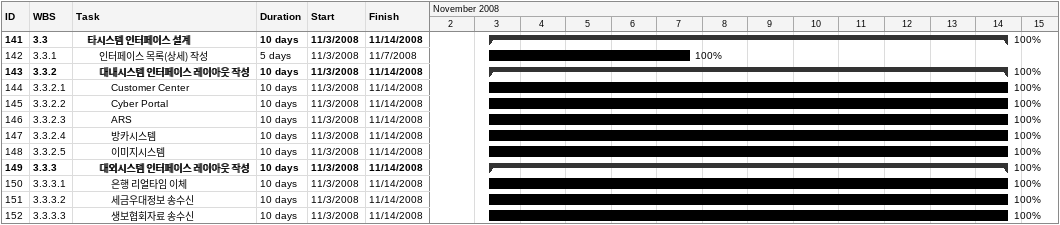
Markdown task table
| ID | WBS | Task | Duration | Start | Finish | % complete |
|---|---|---|---|---|---|---|
| 141 | 3.3 | **타시스템 인터페이스 설계** | 10d | 2008-11-03 | 2008-11-14 | 100 |
| 142 | 3.3.1 | 인터페이스 목록(상세) 작성 | 5d | 2008-11-03 | 2008-11-07 | 100 |
| 143 | 3.3.2 | **대내시스템 인터페이스 레이아웃 작성** | 10d | 2008-11-03 | 2008-11-14 | 100 |
| 144 | 3.3.2.1 | Customer Center | 10d | 2008-11-03 | 2008-11-14 | 100 |
| 145 | 3.3.2.2 | Cyber Portal | 10d | 2008-11-03 | 2008-11-14 | 100 |
| 146 | 3.3.2.3 | ARS | 10d | 2008-11-03 | 2008-11-14 | 100 |
| 147 | 3.3.2.4 | 방카시스템 | 10d | 2008-11-03 | 2008-11-14 | 100 |
| 148 | 3.3.2.5 | 이미지시스템 | 10d | 2008-11-03 | 2008-11-14 | 100 |
| 149 | 3.3.3 | **대외시스템 인터페이스 레이아웃 작성** | 10d | 2008-11-03 | 2008-11-14 | 100 |
| 150 | 3.3.3.1 | 은행 리얼타임 이체 | 10d | 2008-11-03 | 2008-11-14 | 100 |
| 151 | 3.3.3.2 | 세금우대정보 송수신 | 10d | 2008-11-03 | 2008-11-14 | 100 |
| 152 | 3.3.3.3 | 생보협회자료 송수신 | 10d | 2008-11-03 | 2008-11-14 | 100 |
